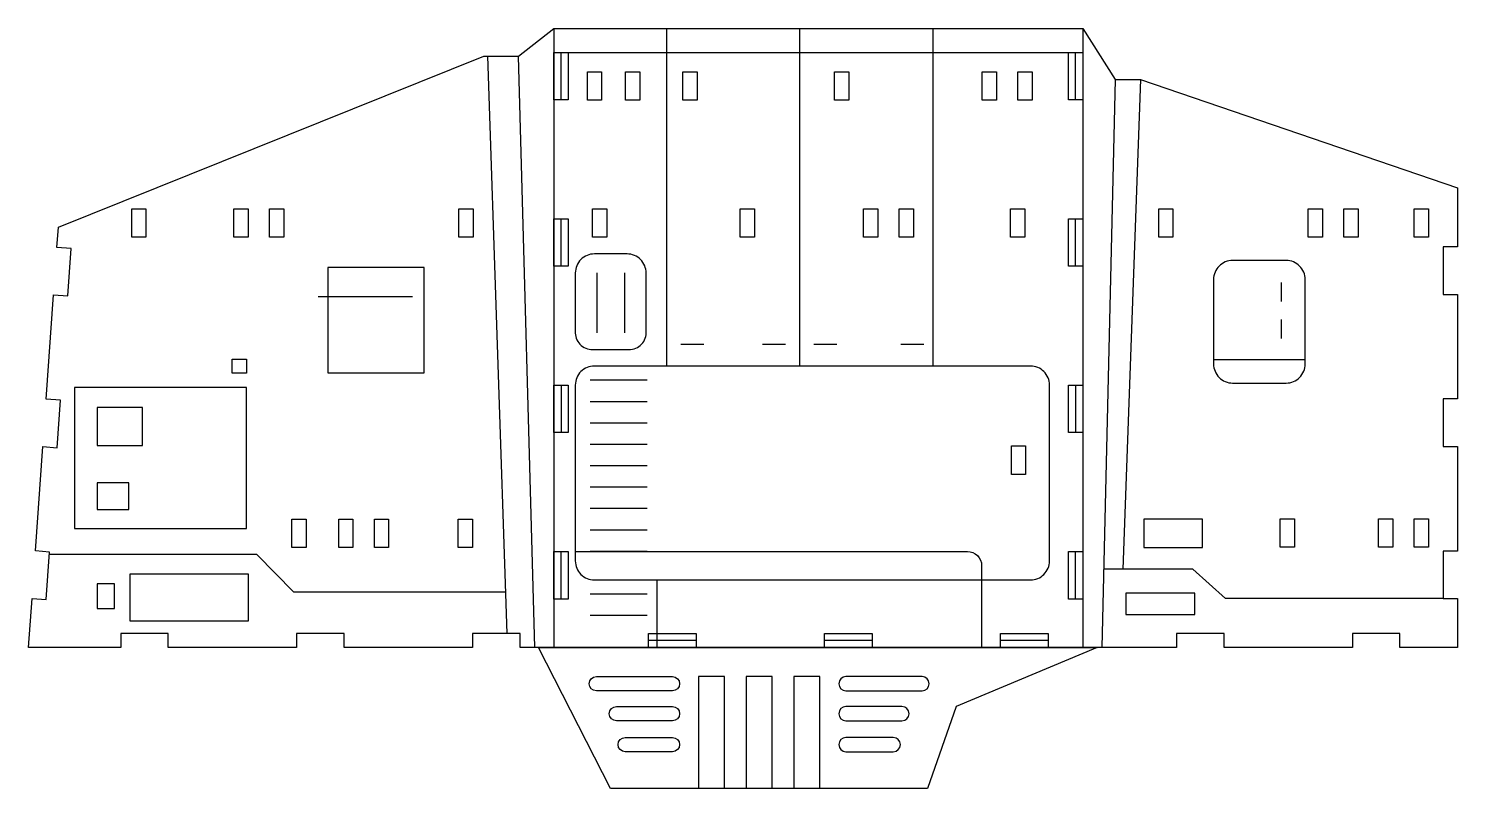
# Model space of a CAD drawing. Header units: centimetres. Extents: x -61 to 115850, y -602 to 46067.
# Drawn here: x 18.82 to 45.86, y 72.5 to 86.88 of the extents above; entities that cross this region are included whole.
import ezdxf

# ---------------------------------------------------------------- set-up
doc = ezdxf.new("R2010")
doc.units = ezdxf.units.CM
doc.header["$MEASUREMENT"] = 0
for name, color, linetype in [('corte', 1, 'CONTINUOUS'), ('corte interno', 6, 'CONTINUOUS'), ('detalhes', 2, 'CONTINUOUS'), ('engates', 5, 'CONTINUOUS')]:
    doc.layers.add(name, color=color, linetype=linetype)

msp = doc.modelspace()

# ---------------------------------------------------------------- linework, layer by layer
at = {"layer": 'corte'}
msp.add_lwpolyline([(28.119, 75.164), (28.119, 75.434), (27.219, 75.434), (27.219, 75.164), (24.789, 75.164), (24.789, 75.434), (23.889, 75.434), (23.889, 75.164), (21.459, 75.164), (21.459, 75.434), (20.559, 75.434), (20.559, 75.164), (18.816, 75.164), (18.882, 76.096), (19.152, 76.077), (19.215, 76.974), (18.946, 76.994), (19.086, 78.969), (19.355, 78.949), (19.419, 79.847), (19.15, 79.866), (19.29, 81.841), (19.559, 81.822), (19.623, 82.72), (19.354, 82.739), (19.381, 83.123), (27.433, 86.359), (28.089, 86.359), (28.758, 86.884), (38.765, 86.884), (39.379, 85.922), (39.861, 85.922), (45.856, 83.866), (45.856, 82.752), (45.586, 82.752), (45.586, 81.852), (45.856, 81.852), (45.856, 79.872), (45.586, 79.872), (45.586, 78.972), (45.856, 78.972), (45.856, 76.992), (45.586, 76.992), (45.586, 76.092), (45.856, 76.092), (45.856, 75.164), (44.769, 75.164), (44.769, 75.434), (43.869, 75.434), (43.869, 75.164), (41.439, 75.164), (41.439, 75.434), (40.539, 75.434), (40.539, 75.164), (39.038, 75.164), (36.371, 74.048), (35.825, 72.498), (29.828, 72.498), (28.468, 75.164)], close=True, dxfattribs=at)
at = {"layer": 'corte interno'}
for p, q in [((28.893, 85.534), (28.893, 86.434)), ((38.63, 85.534), (38.63, 86.434)), ((28.893, 82.384), (28.893, 83.284)), ((38.63, 82.384), (38.63, 83.284)), ((28.893, 80.134), (28.893, 79.234)), ((38.63, 80.134), (38.63, 79.234)), ((28.893, 76.084), (28.893, 76.984)), ((38.63, 76.084), (38.63, 76.984)), ((31.449, 75.299), (30.549, 75.299)), ((34.779, 75.299), (33.879, 75.299)), ((38.109, 75.299), (37.209, 75.299))]:
    msp.add_line(p, q, dxfattribs=at)
at = {"layer": 'detalhes'}
for p, q in [((28.758, 86.884), (28.758, 75.164)), ((30.888, 86.884), (30.888, 80.495)), ((33.408, 86.884), (33.408, 80.495)), ((35.928, 86.884), (35.928, 80.495)), ((38.765, 86.884), (38.765, 75.164)), ((27.874, 75.434), (27.504, 86.359)), ((28.398, 75.164), (28.089, 86.359)), ((28.758, 86.434), (38.765, 86.434)), ((39.379, 85.922), (39.125, 75.164)), ((39.861, 85.922), (39.521, 76.652)), ((29.568, 82.257), (29.568, 81.125)), ((30.098, 81.125), (30.098, 82.257)), ((42.525, 81.718), (42.525, 82.078)), ((26.079, 81.806), (24.299, 81.806)), ((42.525, 81.018), (42.525, 81.378)), ((42.975, 80.613), (41.241, 80.613)), ((30.522, 80.225), (29.442, 80.225)), ((30.522, 79.82), (29.442, 79.82)), ((30.522, 79.415), (29.442, 79.415)), ((30.522, 79.01), (29.442, 79.01)), ((30.522, 78.605), (29.442, 78.605)), ((30.522, 78.2), (29.442, 78.2)), ((30.522, 77.795), (29.442, 77.795)), ((30.522, 77.39), (29.442, 77.39)), ((23.134, 76.927), (19.212, 76.927)), ((23.833, 76.216), (23.134, 76.927)), ((30.522, 76.985), (29.442, 76.985)), ((40.85, 76.652), (39.161, 76.652)), ((41.465, 76.092), (40.85, 76.652)), ((30.703, 76.445), (30.703, 75.164)), ((27.848, 76.216), (23.833, 76.216)), ((30.522, 76.175), (29.442, 76.175)), ((45.586, 76.092), (41.465, 76.092)), ((30.522, 75.77), (29.442, 75.77)), ((39.038, 75.164), (28.468, 75.164)), ((28.468, 75.164), (39.038, 75.164))]:
    msp.add_line(p, q, dxfattribs=at)
for points in [[(29.391, 85.528), (29.391, 86.068), (29.661, 86.068), (29.661, 85.528)], [(30.111, 85.528), (30.111, 86.068), (30.381, 86.068), (30.381, 85.528)], [(31.2, 85.528), (31.2, 86.068), (31.47, 86.068), (31.47, 85.528)], [(34.067, 85.528), (34.067, 86.068), (34.337, 86.068), (34.337, 85.528)], [(36.861, 85.528), (36.861, 86.068), (37.131, 86.068), (37.131, 85.528)], [(37.536, 85.528), (37.536, 86.068), (37.806, 86.068), (37.806, 85.528)], [(20.768, 82.932), (20.768, 83.472), (21.038, 83.472), (21.038, 82.932)], [(22.7, 82.932), (22.7, 83.472), (22.97, 83.472), (22.97, 82.932)], [(23.375, 82.932), (23.375, 83.472), (23.645, 83.472), (23.645, 82.932)], [(26.96, 82.932), (26.96, 83.472), (27.23, 83.472), (27.23, 82.932)], [(29.49, 82.932), (29.49, 83.472), (29.76, 83.472), (29.76, 82.932)], [(32.282, 82.932), (32.282, 83.472), (32.552, 83.472), (32.552, 82.932)], [(34.619, 82.932), (34.619, 83.472), (34.889, 83.472), (34.889, 82.932)], [(35.294, 82.932), (35.294, 83.472), (35.564, 83.472), (35.564, 82.932)], [(37.397, 82.932), (37.397, 83.472), (37.667, 83.472), (37.667, 82.932)], [(40.203, 82.932), (40.203, 83.472), (40.473, 83.472), (40.473, 82.932)], [(43.031, 82.932), (43.031, 83.472), (43.301, 83.472), (43.301, 82.932)], [(43.706, 82.932), (43.706, 83.472), (43.976, 83.472), (43.976, 82.932)], [(45.04, 82.932), (45.04, 83.472), (45.31, 83.472), (45.31, 82.932)], [(26.3, 82.363), (24.479, 82.363), (24.479, 80.368), (26.3, 80.368)], [(22.939, 80.357), (22.669, 80.357), (22.669, 80.627), (22.939, 80.627)], [(22.939, 80.087), (19.686, 80.087), (19.686, 77.42), (22.939, 77.42)], [(20.975, 79.713), (20.114, 79.713), (20.114, 78.989), (20.975, 78.989)], [(37.415, 78.443), (37.415, 78.983), (37.685, 78.983), (37.685, 78.443)], [(20.711, 78.283), (20.114, 78.283), (20.114, 77.781), (20.711, 77.781)], [(42.501, 77.065), (42.501, 77.605), (42.771, 77.605), (42.771, 77.065)], [(44.365, 77.065), (44.365, 77.605), (44.635, 77.605), (44.635, 77.065)], [(45.04, 77.065), (45.04, 77.605), (45.31, 77.605), (45.31, 77.065)], [(23.798, 77.059), (23.798, 77.599), (24.068, 77.599), (24.068, 77.059)], [(24.685, 77.059), (24.685, 77.599), (24.955, 77.599), (24.955, 77.059)], [(25.36, 77.059), (25.36, 77.599), (25.63, 77.599), (25.63, 77.059)], [(26.945, 77.059), (26.945, 77.599), (27.215, 77.599), (27.215, 77.059)], [(41.03, 77.599), (39.924, 77.599), (39.924, 77.057), (41.03, 77.057)], [(22.976, 76.552), (20.731, 76.552), (20.731, 75.67), (22.976, 75.67)], [(20.439, 76.374), (20.111, 76.374), (20.111, 75.907), (20.439, 75.907)], [(40.888, 76.197), (39.583, 76.197), (39.583, 75.792), (40.888, 75.792)]]:
    msp.add_lwpolyline(points, close=True, dxfattribs=at)
for points in [[(30.143, 82.617), (29.523, 82.617, 0.414214), (29.163, 82.257), (29.163, 81.12, 0.443852), (29.523, 80.81), (30.143, 80.81, 0.443852), (30.503, 81.12), (30.503, 82.257, 0.414214)], [(42.615, 82.493), (41.601, 82.493, 0.414214), (41.241, 82.133), (41.241, 80.533, 0.414214), (41.601, 80.173), (42.615, 80.173, 0.414214), (42.975, 80.533), (42.975, 82.133, 0.414214)], [(37.776, 80.495), (29.523, 80.495, 0.414214), (29.163, 80.135), (29.163, 76.805, 0.414214), (29.523, 76.445), (37.776, 76.445, 0.414214), (38.136, 76.805), (38.136, 80.135, 0.414214)], [(29.561, 74.615), (31.001, 74.615, -1), (31.001, 74.345), (29.561, 74.345, -1)], [(35.724, 74.615), (34.284, 74.615, 1), (34.284, 74.345), (35.724, 74.345, 1)], [(29.941, 74.048), (31.001, 74.048, -1), (31.001, 73.778), (29.941, 73.778, -1)], [(35.344, 74.048), (34.284, 74.048, 1), (34.284, 73.778), (35.344, 73.778, 1)], [(30.106, 73.193, -1), (30.106, 73.463), (31.001, 73.463, -1), (31.001, 73.193)], [(35.179, 73.193, 1), (35.179, 73.463), (34.284, 73.463, 1), (34.284, 73.193)]]:
    msp.add_lwpolyline(points, format="xyb", close=True, dxfattribs=at)
for points in [[(31.592, 80.9), (31.158, 80.9)], [(33.138, 80.9), (32.704, 80.9)], [(34.112, 80.9), (33.678, 80.9)], [(35.756, 80.9), (35.322, 80.9)], [(31.989, 72.498), (31.989, 74.615), (31.496, 74.615), (31.496, 72.498)], [(32.889, 72.498), (32.889, 74.615), (32.396, 74.615), (32.396, 72.498)], [(33.789, 72.498), (33.789, 74.615), (33.296, 74.615), (33.296, 72.498)]]:
    msp.add_lwpolyline(points, dxfattribs=at)
msp.add_lwpolyline([(29.175, 76.985), (36.582, 76.985, -0.414214), (36.852, 76.715), (36.852, 75.164)], format="xyb", dxfattribs=at)
at = {"layer": 'engates'}
for points in [[(29.028, 85.534), (28.758, 85.534), (28.758, 86.434), (29.028, 86.434)], [(38.765, 85.534), (38.495, 85.534), (38.495, 86.434), (38.765, 86.434)], [(29.028, 82.384), (28.758, 82.384), (28.758, 83.284), (29.028, 83.284)], [(38.765, 82.384), (38.495, 82.384), (38.495, 83.284), (38.765, 83.284)], [(29.028, 79.234), (28.758, 79.234), (28.758, 80.134), (29.028, 80.134)], [(38.765, 79.234), (38.495, 79.234), (38.495, 80.134), (38.765, 80.134)], [(29.028, 76.084), (28.758, 76.084), (28.758, 76.984), (29.028, 76.984)], [(38.765, 76.084), (38.495, 76.084), (38.495, 76.984), (38.765, 76.984)], [(31.449, 75.164), (30.549, 75.164), (30.549, 75.434), (31.449, 75.434)], [(34.779, 75.164), (33.879, 75.164), (33.879, 75.434), (34.779, 75.434)], [(38.109, 75.164), (37.209, 75.164), (37.209, 75.434), (38.109, 75.434)]]:
    msp.add_lwpolyline(points, close=True, dxfattribs=at)

doc.saveas('drawing.dxf')
